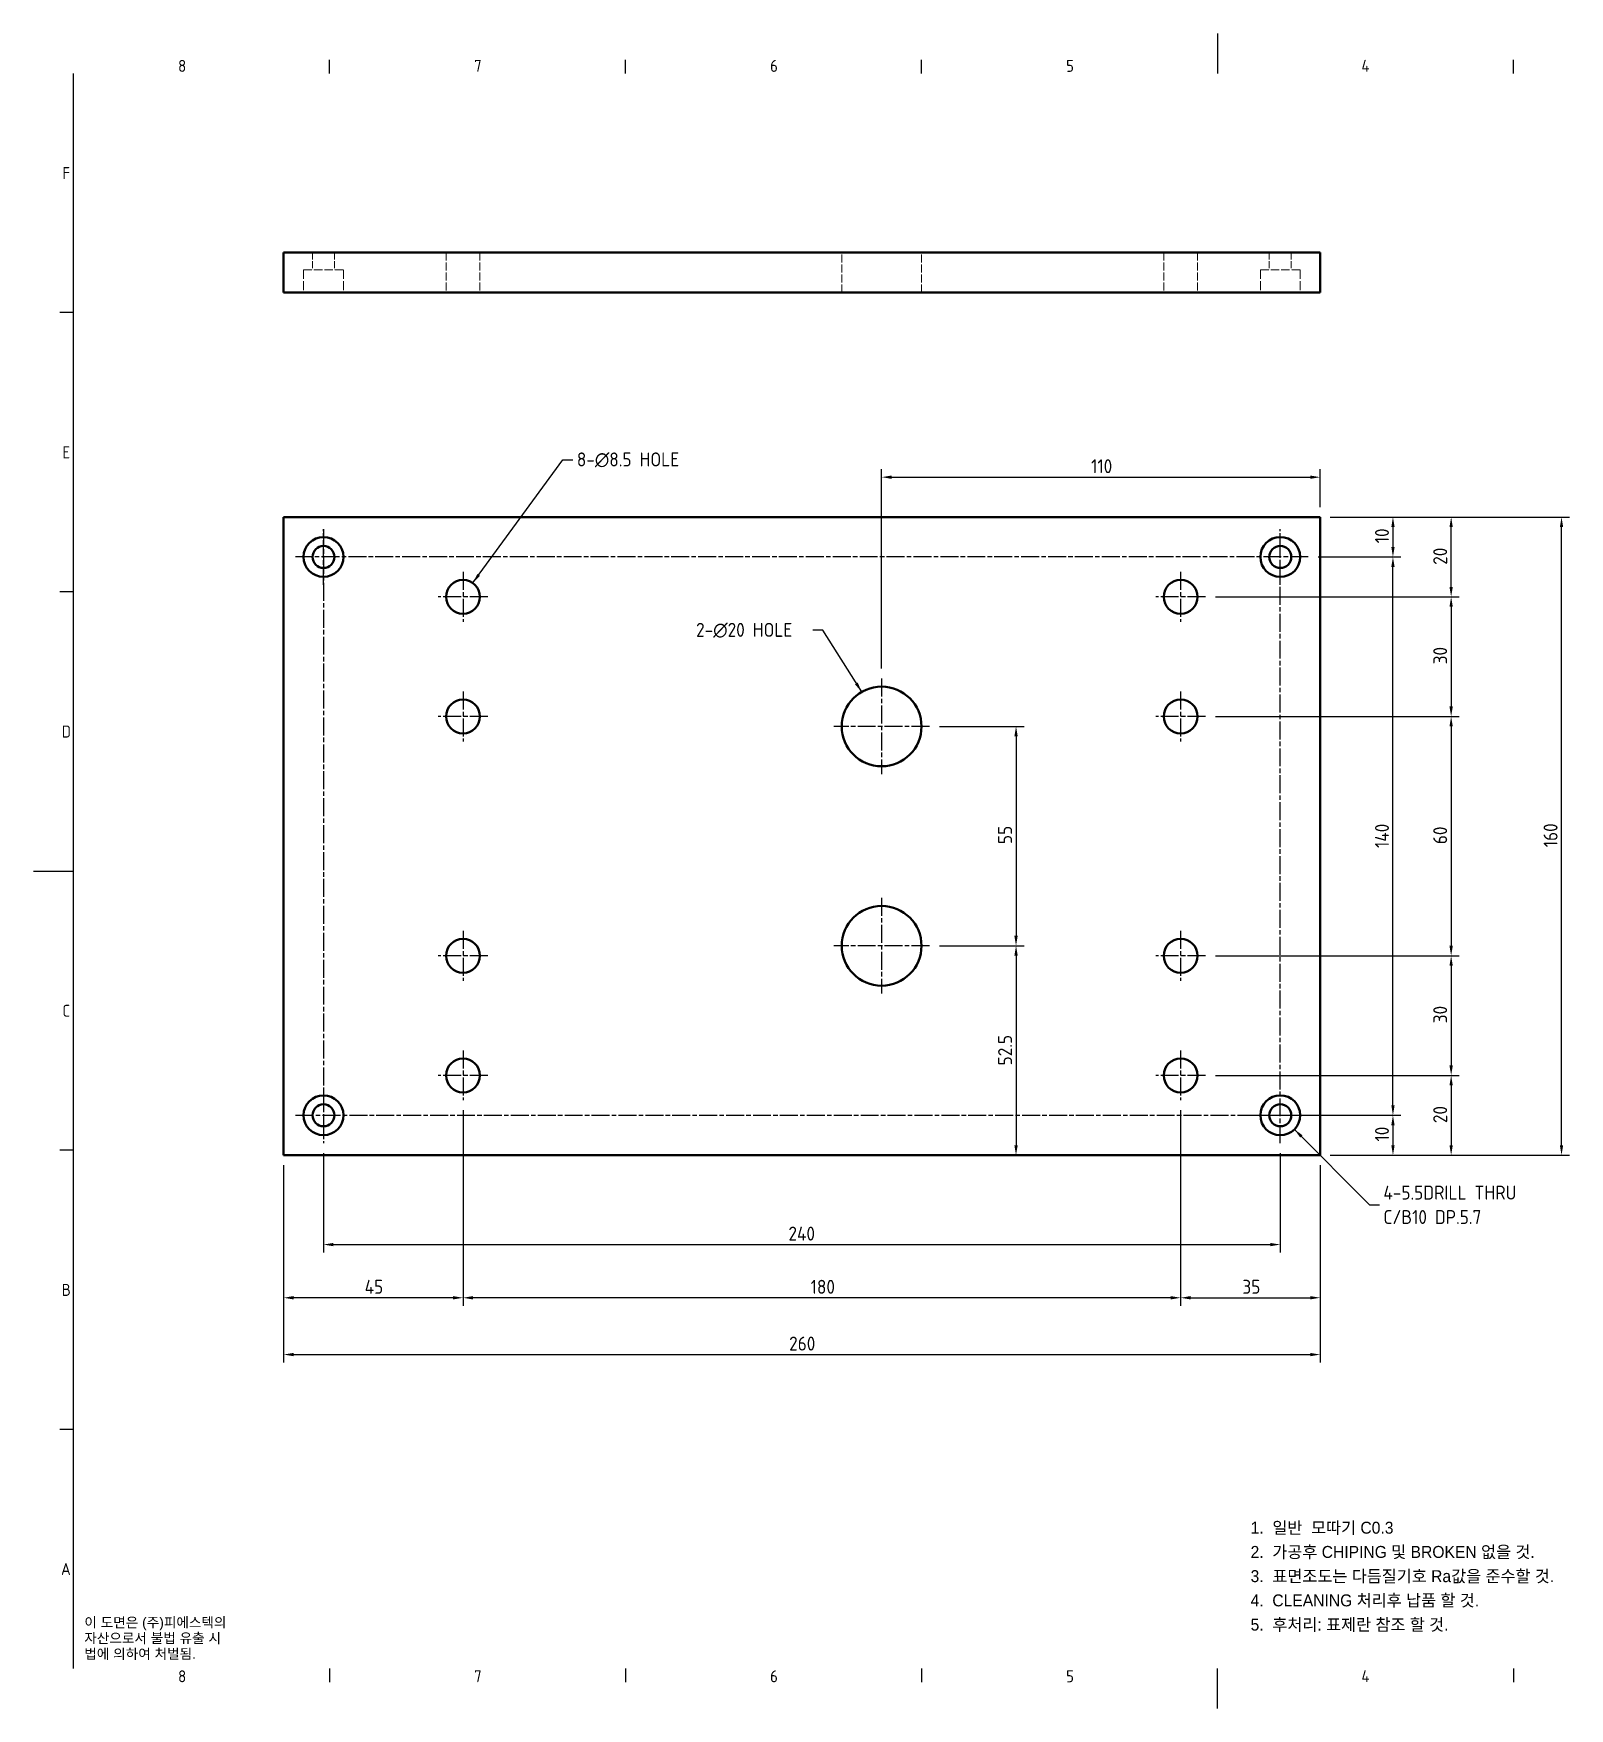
# Model space of a CAD drawing. Header units: millimetres. Extents: x 0 to 594, y 0 to 420.
# Drawn here: x 0 to 385.3, y 0 to 420 of the extents above; entities that cross this region are included whole.
import ezdxf

# ---------------------------------------------------------------- set-up
doc = ezdxf.new("R2010")
doc.units = ezdxf.units.MM
doc.linetypes.add('CHAIN', pattern=[0.3543, 0.2362, -0.0295, 0.0591, -0.0295])
doc.linetypes.add('DASHED', pattern=[0.2067, 0.1654, -0.0413])
doc.layers.get('0').update_dxf_attribs({"color": 3, "lineweight": 25})
for name, color, linetype, lineweight in [('가려진 것(ISO)', 2, 'DASHED', 18), ('가시적인 것(ISO)', 3, 'Continuous', 40), ('경계(ISO)', 7, 'Continuous', 25), ('기호(ISO)', 5, 'Continuous', 25), ('중심 표식(ISO)', 1, 'Continuous', 25), ('중심선(ISO)', 1, 'Continuous', 25), ('치수(ISO)', 2, 'Continuous', 25)]:
    doc.layers.add(name, color=color, linetype=linetype, lineweight=lineweight)
doc.styles.add('ISO Proportional', font='arial.ttf')
doc.styles.add('문자 텍스트_PSTEK_POSCO', font='isocp.shx')
doc.styles.add('치수 텍스트_PSTEK_POSCO', font='isocp.shx')
doc.dimstyles.new('치수_PSTEK_POSCO', dxfattribs={"dimtxt": 3.5, "dimasz": 2.5, "dimexe": 2, "dimexo": 2.5, "dimgap": 1, "dimtad": 1, "dimrnd": 1e-08, "dimdsep": 46, "dimtxsty": '치수 텍스트_PSTEK_POSCO', "dimcen": 0.09, "dimdle": 10, "dimclrd": 7, "dimclre": 7, "dimclrt": 2, "dimadec": 1, "dimazin": 2, "dimtfac": 1, "dimtmove": 0, "dimatfit": 3, "dimfxl": 0, "dimtolj": 1, "dimlwd": -1, "dimlwe": -1, "dimarcsym": 0})
doc.dimstyles.new('치수_PSTEK_POSCO$7', dxfattribs={"dimtxt": 3.5, "dimasz": 2.5, "dimexe": 2, "dimexo": 2.5, "dimgap": 1, "dimtad": 1, "dimrnd": 1e-08, "dimdsep": 46, "dimtxsty": '치수 텍스트_PSTEK_POSCO', "dimcen": 0.09, "dimdle": 10, "dimclrd": 7, "dimclre": 7, "dimclrt": 2, "dimadec": 1, "dimazin": 2, "dimtfac": 1, "dimtmove": 0, "dimatfit": 3, "dimfxl": 0, "dimtolj": 1, "dimlwd": -1, "dimlwe": -1, "dimarcsym": 0})

# ---------------------------------------------------------------- blocks, each defined once
blk = doc.blocks.new('경계 Default Border')
at = {"layer": '경계(ISO)'}
for p, q in [((74.25, 410), (74.25, 413.4)), ((148.5, 410), (148.5, 413.4)), ((222.75, 410), (222.75, 413.4)), ((371.25, 410), (371.25, 413.4)), ((10, 350), (6.6, 350)), ((10, 280), (6.6, 280)), ((10, 140), (6.6, 140)), ((10, 70), (6.6, 70)), ((74.25, 10), (74.25, 6.6)), ((148.5, 10), (148.5, 6.6)), ((222.75, 10), (222.75, 6.6)), ((371.25, 10), (371.25, 6.6))]:
    blk.add_line(p, q, dxfattribs=at)
at = {"layer": '경계(ISO)', "flags": 128}
for points in [[(297, 420), (297, 410)], [(10, 10), (10, 410)], [(0, 210), (10, 210)], [(297, 0), (297, 10)]]:
    blk.add_lwpolyline(points, dxfattribs=at)
at = {"layer": '경계(ISO)', "color": 2, "char_height": 3, "attachment_point": 7, "style": '문자 텍스트_PSTEK_POSCO'}
for s, insert in [('8', (36.27, 410.37)), ('7', (110.52, 410.39)), ('6', (184.77, 410.37)), ('5', (259.02, 410.37)), ('4', (333.1, 410.4)), ('F', (7.24, 383.5)), ('E', (7.24, 313.47)), ('D', (7.08, 243.47)), ('C', (7.24, 173.47)), ('B', (7.08, 103.47)), ('A', (6.91, 33.49)), ('8', (36.27, 6.57)), ('7', (110.52, 6.59)), ('6', (184.77, 6.57)), ('5', (259.02, 6.57)), ('4', (333.1, 6.6))]:
    blk.add_mtext(s, dxfattribs=dict(at, insert=insert))
blk = doc.blocks.new('*D23')
at = {"layer": 'Defpoints', "color": 0}
for p in [(62.74, 138.75), (322.74, 138.75), (322.74, 88.75)]:
    blk.add_point(p, dxfattribs=at)
at = {"layer": '치수(ISO)', "color": 7}
for p, q in [((62.74, 136.25), (62.74, 86.75)), ((322.74, 136.25), (322.74, 86.75)), ((65.24, 88.75), (320.24, 88.75))]:
    blk.add_line(p, q, dxfattribs=at)
for points in [[(65.24, 89.16), (65.24, 88.33), (62.74, 88.75)], [(320.24, 89.16), (320.24, 88.33), (322.74, 88.75)]]:
    blk.add_solid(points, dxfattribs=at)
at = {"layer": '치수(ISO)', "color": 2, "insert": (189.54, 91.5), "char_height": 3.5, "attachment_point": 4, "style": '치수 텍스트_PSTEK_POSCO'}
blk.add_mtext('\\A1;260', dxfattribs=at)
blk = doc.blocks.new('*D24')
at = {"layer": 'Defpoints', "color": 0}
for p in [(72.74, 141.75), (312.74, 141.75), (312.74, 116.33)]:
    blk.add_point(p, dxfattribs=at)
at = {"layer": '치수(ISO)', "color": 7}
for p, q in [((72.74, 139.25), (72.74, 114.33)), ((312.74, 139.25), (312.74, 114.33)), ((75.24, 116.33), (310.24, 116.33))]:
    blk.add_line(p, q, dxfattribs=at)
for points in [[(75.24, 116.74), (75.24, 115.91), (72.74, 116.33)], [(310.24, 116.74), (310.24, 115.91), (312.74, 116.33)]]:
    blk.add_solid(points, dxfattribs=at)
at = {"layer": '치수(ISO)', "color": 2, "insert": (189.37, 119.08), "char_height": 3.5, "attachment_point": 4, "style": '치수 텍스트_PSTEK_POSCO'}
blk.add_mtext('\\A1;240', dxfattribs=at)
blk = doc.blocks.new('*D25')
at = {"layer": 'Defpoints', "color": 0}
for p in [(107.74, 152.5), (287.74, 152.5), (107.74, 102.99)]:
    blk.add_point(p, dxfattribs=at)
at = {"layer": '치수(ISO)', "color": 7}
for p, q in [((107.74, 150), (107.74, 100.99)), ((287.74, 150), (287.74, 100.99)), ((285.24, 102.99), (110.24, 102.99))]:
    blk.add_line(p, q, dxfattribs=at)
for points in [[(110.24, 103.41), (110.24, 102.57), (107.74, 102.99)], [(285.24, 103.41), (285.24, 102.57), (287.74, 102.99)]]:
    blk.add_solid(points, dxfattribs=at)
at = {"layer": '치수(ISO)', "color": 2, "insert": (194.94, 105.74), "char_height": 3.5, "attachment_point": 4, "style": '치수 텍스트_PSTEK_POSCO'}
blk.add_mtext('\\A1;180', dxfattribs=at)
blk = doc.blocks.new('*D26')
at = {"layer": 'Defpoints', "color": 0}
for p in [(107.74, 152.5), (62.74, 138.75), (62.74, 102.99)]:
    blk.add_point(p, dxfattribs=at)
at = {"layer": '치수(ISO)', "color": 7}
for p, q in [((107.74, 150), (107.74, 100.99)), ((62.74, 136.25), (62.74, 100.99)), ((105.24, 102.99), (65.24, 102.99))]:
    blk.add_line(p, q, dxfattribs=at)
for points in [[(65.24, 103.41), (65.24, 102.57), (62.74, 102.99)], [(105.24, 103.41), (105.24, 102.57), (107.74, 102.99)]]:
    blk.add_solid(points, dxfattribs=at)
at = {"layer": '치수(ISO)', "color": 2, "insert": (83.07, 105.74), "char_height": 3.5, "attachment_point": 4, "style": '치수 텍스트_PSTEK_POSCO'}
blk.add_mtext('\\A1;45', dxfattribs=at)
blk = doc.blocks.new('*D27')
at = {"layer": 'Defpoints', "color": 0}
for p in [(287.74, 152.5), (322.74, 138.75), (322.74, 102.99)]:
    blk.add_point(p, dxfattribs=at)
at = {"layer": '치수(ISO)', "color": 7}
for p, q in [((287.74, 150), (287.74, 100.99)), ((322.74, 136.25), (322.74, 100.99)), ((290.24, 102.99), (320.24, 102.99))]:
    blk.add_line(p, q, dxfattribs=at)
for points in [[(290.24, 103.41), (290.24, 102.57), (287.74, 102.99)], [(320.24, 103.41), (320.24, 102.57), (322.74, 102.99)]]:
    blk.add_solid(points, dxfattribs=at)
at = {"layer": '치수(ISO)', "color": 2, "insert": (303.24, 105.74), "char_height": 3.5, "attachment_point": 4, "style": '치수 텍스트_PSTEK_POSCO'}
blk.add_mtext('\\A1;35', dxfattribs=at)
blk = doc.blocks.new('*D28')
at = {"layer": 'Defpoints', "color": 0}
for p in [(322.74, 298.75), (383.29, 298.75), (322.74, 138.75)]:
    blk.add_point(p, dxfattribs=at)
at = {"layer": '치수(ISO)', "color": 7}
for p, q in [((325.24, 298.75), (385.29, 298.75)), ((383.29, 141.25), (383.29, 296.25)), ((325.24, 138.75), (385.29, 138.75))]:
    blk.add_line(p, q, dxfattribs=at)
for points in [[(382.87, 296.25), (383.7, 296.25), (383.29, 298.75)], [(382.87, 141.25), (383.7, 141.25), (383.29, 138.75)]]:
    blk.add_solid(points, dxfattribs=at)
at = {"layer": '치수(ISO)', "color": 2, "insert": (380.54, 215.95), "char_height": 3.5, "attachment_point": 4, "rotation": 90, "style": '치수 텍스트_PSTEK_POSCO'}
blk.add_mtext('\\A1;160', dxfattribs=at)
blk = doc.blocks.new('*D29')
at = {"layer": 'Defpoints', "color": 0}
for p in [(319.74, 288.75), (341, 288.75), (312.74, 148.75)]:
    blk.add_point(p, dxfattribs=at)
at = {"layer": '치수(ISO)', "color": 7}
for p, q in [((322.24, 288.75), (343, 288.75)), ((341, 151.25), (341, 286.25)), ((315.24, 148.75), (343, 148.75))]:
    blk.add_line(p, q, dxfattribs=at)
for points in [[(340.59, 286.25), (341.42, 286.25), (341, 288.75)], [(340.59, 151.25), (341.42, 151.25), (341, 148.75)]]:
    blk.add_solid(points, dxfattribs=at)
at = {"layer": '치수(ISO)', "color": 2, "insert": (338.25, 215.77), "char_height": 3.5, "attachment_point": 4, "rotation": 90, "style": '치수 텍스트_PSTEK_POSCO'}
blk.add_mtext('\\A1;140', dxfattribs=at)
blk = doc.blocks.new('*D30')
at = {"layer": 'Defpoints', "color": 0}
for p in [(293.99, 278.75), (293.99, 248.75), (355.6, 248.75)]:
    blk.add_point(p, dxfattribs=at)
at = {"layer": '치수(ISO)', "color": 7}
for p, q in [((296.49, 278.75), (357.6, 278.75)), ((355.6, 276.25), (355.6, 251.25)), ((296.49, 248.75), (357.6, 248.75))]:
    blk.add_line(p, q, dxfattribs=at)
for points in [[(355.18, 276.25), (356.01, 276.25), (355.6, 278.75)], [(355.18, 251.25), (356.01, 251.25), (355.6, 248.75)]]:
    blk.add_solid(points, dxfattribs=at)
at = {"layer": '치수(ISO)', "color": 2, "insert": (352.85, 261.82), "char_height": 3.5, "attachment_point": 4, "rotation": 90, "style": '치수 텍스트_PSTEK_POSCO'}
blk.add_mtext('\\A1;30', dxfattribs=at)
blk = doc.blocks.new('*D31')
at = {"layer": 'Defpoints', "color": 0}
for p in [(293.99, 248.75), (293.99, 188.75), (355.6, 188.75)]:
    blk.add_point(p, dxfattribs=at)
at = {"layer": '치수(ISO)', "color": 7}
for p, q in [((296.49, 248.75), (357.6, 248.75)), ((355.6, 246.25), (355.6, 191.25)), ((296.49, 188.75), (357.6, 188.75))]:
    blk.add_line(p, q, dxfattribs=at)
for points in [[(355.18, 246.25), (356.01, 246.25), (355.6, 248.75)], [(355.18, 191.25), (356.01, 191.25), (355.6, 188.75)]]:
    blk.add_solid(points, dxfattribs=at)
at = {"layer": '치수(ISO)', "color": 2, "insert": (352.85, 216.72), "char_height": 3.5, "attachment_point": 4, "rotation": 90, "style": '치수 텍스트_PSTEK_POSCO'}
blk.add_mtext('\\A1;60', dxfattribs=at)
blk = doc.blocks.new('*D32')
at = {"layer": 'Defpoints', "color": 0}
for p in [(293.99, 188.75), (293.99, 158.75), (355.6, 158.75)]:
    blk.add_point(p, dxfattribs=at)
at = {"layer": '치수(ISO)', "color": 7}
for p, q in [((296.49, 188.75), (357.6, 188.75)), ((355.6, 186.25), (355.6, 161.25)), ((296.49, 158.75), (357.6, 158.75))]:
    blk.add_line(p, q, dxfattribs=at)
for points in [[(355.18, 186.25), (356.01, 186.25), (355.6, 188.75)], [(355.18, 161.25), (356.01, 161.25), (355.6, 158.75)]]:
    blk.add_solid(points, dxfattribs=at)
at = {"layer": '치수(ISO)', "color": 2, "insert": (352.85, 171.82), "char_height": 3.5, "attachment_point": 4, "rotation": 90, "style": '치수 텍스트_PSTEK_POSCO'}
blk.add_mtext('\\A1;30', dxfattribs=at)
blk = doc.blocks.new('*D33')
at = {"layer": 'Defpoints', "color": 0}
for p in [(312.74, 148.75), (322.74, 138.75), (341, 138.75)]:
    blk.add_point(p, dxfattribs=at)
at = {"layer": '치수(ISO)', "color": 7}
for p, q in [((315.24, 148.75), (343, 148.75)), ((341, 146.25), (341, 141.25)), ((325.24, 138.75), (343, 138.75))]:
    blk.add_line(p, q, dxfattribs=at)
for points in [[(340.59, 146.25), (341.42, 146.25), (341, 148.75)], [(340.59, 141.25), (341.42, 141.25), (341, 138.75)]]:
    blk.add_solid(points, dxfattribs=at)
at = {"layer": '치수(ISO)', "color": 2, "insert": (338.25, 142.17), "char_height": 3.5, "attachment_point": 4, "rotation": 90, "style": '치수 텍스트_PSTEK_POSCO'}
blk.add_mtext('\\A1;10', dxfattribs=at)
blk = doc.blocks.new('*D34')
at = {"layer": 'Defpoints', "color": 0}
for p in [(293.99, 158.75), (322.74, 138.75), (355.6, 138.75)]:
    blk.add_point(p, dxfattribs=at)
at = {"layer": '치수(ISO)', "color": 7}
for p, q in [((296.49, 158.75), (357.6, 158.75)), ((355.6, 156.25), (355.6, 141.25)), ((325.24, 138.75), (357.6, 138.75))]:
    blk.add_line(p, q, dxfattribs=at)
for points in [[(355.18, 156.25), (356.01, 156.25), (355.6, 158.75)], [(355.18, 141.25), (356.01, 141.25), (355.6, 138.75)]]:
    blk.add_solid(points, dxfattribs=at)
at = {"layer": '치수(ISO)', "color": 2, "insert": (352.85, 146.78), "char_height": 3.5, "attachment_point": 4, "rotation": 90, "style": '치수 텍스트_PSTEK_POSCO'}
blk.add_mtext('\\A1;20', dxfattribs=at)
blk = doc.blocks.new('*D35')
at = {"layer": 'Defpoints', "color": 0}
for p in [(322.74, 298.75), (319.74, 288.75), (341, 288.75)]:
    blk.add_point(p, dxfattribs=at)
at = {"layer": '치수(ISO)', "color": 7}
for p, q in [((325.24, 298.75), (343, 298.75)), ((341, 296.25), (341, 291.25)), ((322.24, 288.75), (343, 288.75))]:
    blk.add_line(p, q, dxfattribs=at)
for points in [[(340.59, 296.25), (341.42, 296.25), (341, 298.75)], [(340.59, 291.25), (341.42, 291.25), (341, 288.75)]]:
    blk.add_solid(points, dxfattribs=at)
at = {"layer": '치수(ISO)', "color": 2, "insert": (338.25, 292.17), "char_height": 3.5, "attachment_point": 4, "rotation": 90, "style": '치수 텍스트_PSTEK_POSCO'}
blk.add_mtext('\\A1;10', dxfattribs=at)
blk = doc.blocks.new('*D36')
at = {"layer": 'Defpoints', "color": 0}
for p in [(322.74, 298.75), (355.6, 298.75), (293.99, 278.75)]:
    blk.add_point(p, dxfattribs=at)
at = {"layer": '치수(ISO)', "color": 7}
for p, q in [((325.24, 298.75), (357.6, 298.75)), ((355.6, 281.25), (355.6, 296.25)), ((296.49, 278.75), (357.6, 278.75))]:
    blk.add_line(p, q, dxfattribs=at)
for points in [[(355.18, 296.25), (356.01, 296.25), (355.6, 298.75)], [(355.18, 281.25), (356.01, 281.25), (355.6, 278.75)]]:
    blk.add_solid(points, dxfattribs=at)
at = {"layer": '치수(ISO)', "color": 2, "insert": (352.85, 286.78), "char_height": 3.5, "attachment_point": 4, "rotation": 90, "style": '치수 텍스트_PSTEK_POSCO'}
blk.add_mtext('\\A1;20', dxfattribs=at)
blk = doc.blocks.new('*D37')
at = {"layer": 'Defpoints', "color": 0}
for p in [(224.74, 191.25), (246.46, 138.75), (246.46, 138.75)]:
    blk.add_point(p, dxfattribs=at)
at = {"layer": '치수(ISO)', "color": 7}
for p, q in [((227.24, 191.25), (248.46, 191.25)), ((246.46, 188.75), (246.46, 141.25))]:
    blk.add_line(p, q, dxfattribs=at)
for points in [[(246.04, 188.75), (246.88, 188.75), (246.46, 191.25)], [(246.04, 141.25), (246.88, 141.25), (246.46, 138.75)]]:
    blk.add_solid(points, dxfattribs=at)
at = {"layer": '치수(ISO)', "color": 2, "insert": (243.71, 161.25), "char_height": 3.5, "attachment_point": 4, "rotation": 90, "style": '치수 텍스트_PSTEK_POSCO'}
blk.add_mtext('\\A1;52.5', dxfattribs=at)
blk = doc.blocks.new('*D38')
at = {"layer": 'Defpoints', "color": 0}
for p in [(224.74, 246.25), (224.74, 191.25), (246.46, 191.25)]:
    blk.add_point(p, dxfattribs=at)
at = {"layer": '치수(ISO)', "color": 7}
for p, q in [((227.24, 246.25), (248.46, 246.25)), ((246.46, 243.75), (246.46, 193.75)), ((227.24, 191.25), (248.46, 191.25))]:
    blk.add_line(p, q, dxfattribs=at)
for points in [[(246.04, 243.75), (246.88, 243.75), (246.46, 246.25)], [(246.04, 193.75), (246.88, 193.75), (246.46, 191.25)]]:
    blk.add_solid(points, dxfattribs=at)
at = {"layer": '치수(ISO)', "color": 2, "insert": (243.71, 216.75), "char_height": 3.5, "attachment_point": 4, "rotation": 90, "style": '치수 텍스트_PSTEK_POSCO'}
blk.add_mtext('\\A1;55', dxfattribs=at)
blk = doc.blocks.new('*D39')
at = {"layer": 'Defpoints', "color": 0}
for p in [(322.74, 308.75), (322.74, 298.75), (212.74, 258.25)]:
    blk.add_point(p, dxfattribs=at)
at = {"layer": '치수(ISO)', "color": 7}
for p, q in [((212.74, 260.75), (212.74, 310.75)), ((215.24, 308.75), (320.24, 308.75)), ((322.74, 301.25), (322.74, 310.75))]:
    blk.add_line(p, q, dxfattribs=at)
for points in [[(215.24, 309.16), (215.24, 308.33), (212.74, 308.75)], [(320.24, 309.16), (320.24, 308.33), (322.74, 308.75)]]:
    blk.add_solid(points, dxfattribs=at)
at = {"layer": '치수(ISO)', "color": 2, "insert": (265.29, 311.5), "char_height": 3.5, "attachment_point": 4, "style": '치수 텍스트_PSTEK_POSCO'}
blk.add_mtext('\\A1;110', dxfattribs=at)
blk = doc.blocks.new('주석-가공')
at = {"layer": '기호(ISO)', "color": 2, "insert": (-40.78, 13.72), "char_height": 3, "width": 95.5251, "attachment_point": 1, "line_spacing_factor": 1.214608, "style": 'ISO Proportional'}
blk.add_mtext('\\f굴림|b0|i0;\\H3.0000;1.  일반  모따기 C0.3\\P2.  가공후 CHIPING 및 BROKEN 없을 것.\\P3.  표면조도는 다듬질기호 Ra값을 준수할 것.\\P4.  CLEANING 처리후 납품 할 것.\\P5.  후처리: 표제란 참조 할 것.', dxfattribs=at)

msp = doc.modelspace()

# ---------------------------------------------------------------- linework, layer by layer
at = {"layer": '가려진 것(ISO)', "ltscale": 10.401548}
for p, q in [((69.991, 365.062), (69.991, 360.762)), ((75.491, 365.062), (75.491, 360.762)), ((309.991, 365.062), (309.991, 360.762)), ((315.491, 365.062), (315.491, 360.762))]:
    msp.add_line(p, q, dxfattribs=at)
at = {"layer": '가려진 것(ISO)', "ltscale": 12.094824}
for p, q in [((103.491, 365.062), (103.491, 355.062)), ((111.991, 365.062), (111.991, 355.062)), ((202.741, 355.062), (202.741, 365.062)), ((222.741, 355.062), (222.741, 365.062)), ((283.491, 365.062), (283.491, 355.062)), ((291.991, 365.062), (291.991, 355.062))]:
    msp.add_line(p, q, dxfattribs=at)
at = {"layer": '가려진 것(ISO)', "ltscale": 12.665669}
for p, q in [((67.741, 360.762), (77.741, 360.762)), ((307.741, 360.762), (317.741, 360.762))]:
    msp.add_line(p, q, dxfattribs=at)
at = {"layer": '가려진 것(ISO)', "ltscale": 13.788098}
for p, q in [((67.741, 360.762), (67.741, 355.062)), ((77.741, 360.762), (77.741, 355.062)), ((307.741, 360.762), (307.741, 355.062)), ((317.741, 360.762), (317.741, 355.062))]:
    msp.add_line(p, q, dxfattribs=at)
at = {"layer": '가시적인 것(ISO)'}
for p, q in [((322.741, 365.062), (62.741, 365.062)), ((62.741, 365.062), (62.741, 355.062)), ((322.741, 365.062), (322.741, 355.062)), ((322.741, 355.062), (62.741, 355.062)), ((322.741, 298.747), (62.741, 298.747)), ((62.741, 298.747), (62.741, 138.747)), ((322.741, 138.747), (322.741, 298.747)), ((62.741, 138.747), (322.741, 138.747))]:
    msp.add_line(p, q, dxfattribs=at)
for centre, radius in [((72.741, 288.747), 5), ((72.741, 288.747), 2.75), ((312.741, 288.747), 5), ((312.741, 288.747), 2.75), ((107.741, 278.747), 4.25), ((287.741, 278.747), 4.25), ((212.741, 246.247), 10), ((107.741, 248.747), 4.25), ((287.741, 248.747), 4.25), ((212.741, 191.247), 10), ((107.741, 188.747), 4.25), ((287.741, 188.747), 4.25), ((107.741, 158.747), 4.25), ((287.741, 158.747), 4.25), ((72.741, 148.747), 5), ((72.741, 148.747), 2.75), ((312.741, 148.747), 5), ((312.741, 148.747), 2.75)]:
    msp.add_circle(centre, radius, dxfattribs=at)
at = {"layer": '중심 표식(ISO)', "linetype": 'CHAIN', "ltscale": 19.051651}
for p, q in [((72.741, 281.747), (72.741, 295.747)), ((312.741, 281.747), (312.741, 295.747)), ((107.741, 284.997), (107.741, 272.497)), ((287.741, 284.997), (287.741, 272.497)), ((113.991, 278.747), (101.491, 278.747)), ((293.991, 278.747), (281.491, 278.747)), ((212.741, 258.247), (212.741, 234.247)), ((107.741, 254.997), (107.741, 242.497)), ((287.741, 254.997), (287.741, 242.497)), ((113.991, 248.747), (101.491, 248.747)), ((293.991, 248.747), (281.491, 248.747)), ((224.741, 246.247), (200.741, 246.247)), ((212.741, 203.247), (212.741, 179.247)), ((107.741, 194.997), (107.741, 182.497)), ((287.741, 194.997), (287.741, 182.497)), ((224.741, 191.247), (200.741, 191.247)), ((113.991, 188.747), (101.491, 188.747)), ((293.991, 188.747), (281.491, 188.747)), ((107.741, 164.997), (107.741, 152.497)), ((287.741, 164.997), (287.741, 152.497)), ((72.741, 155.747), (72.741, 141.747)), ((113.991, 158.747), (101.491, 158.747)), ((293.991, 158.747), (281.491, 158.747)), ((305.741, 148.747), (319.741, 148.747))]:
    msp.add_line(p, q, dxfattribs=at)
at = {"layer": '중심선(ISO)', "linetype": 'CHAIN', "ltscale": 19.051651}
for p, q in [((72.741, 295.747), (72.741, 141.747)), ((312.741, 141.747), (312.741, 295.747)), ((319.741, 288.747), (65.741, 288.747)), ((65.741, 148.747), (319.741, 148.747))]:
    msp.add_line(p, q, dxfattribs=at)

# ---------------------------------------------------------------- block references
for name, p in [('경계 Default Border', (0, 0)), ('주석-가공', (346.071, 33.113))]:
    msp.add_blockref(name, p)

# ---------------------------------------------------------------- texts
at = {"layer": '기호(ISO)', "color": 2, "attachment_point": 4}
for s, insert, char_height, width, line_spacing_factor, style in [('{8-\\fAIGDT|b0|i0;\\H3.5000;n\\fisocp|b0|i0;\\H3.5000;8.5 HOLE}', (136.291, 313.085), 3.5, 29.50284, 0.6125, '치수 텍스트_PSTEK_POSCO'), ('{2-\\fAIGDT|b0|i0;\\H3.5000;n\\fisocp|b0|i0;\\H3.5000;20 HOLE}', (166.199, 270.35), 3.5, 28.32732, 0.6125, '치수 텍스트_PSTEK_POSCO'), ('{4-5.5DRILL THRU \\PC/B10 DP.5.7}', (338.606, 126.295), 3.5, 41.2529, 1.05, '치수 텍스트_PSTEK_POSCO'), ('{\\fArial|b0|i0;\\H2.5000;이 도면은 (주)피에스텍의\\P자산으로서 불법 유출 시 \\P법에 의하여 처벌됨.}', (12.755, 17.515), 2.5, 39.3061, 0.944221, '문자 텍스트_PSTEK_POSCO')]:
    msp.add_mtext(s, dxfattribs=dict(at, insert=insert, char_height=char_height, width=width, line_spacing_factor=line_spacing_factor, style=style))

# ---------------------------------------------------------------- dimensions: what is measured, and where the dimension line sits
at = {"layer": '치수(ISO)', "color": 7}
for base, p1, p2, angle, override, picture, middle in [((322.741, 308.747), (212.741, 258.247), (322.741, 298.747), 180, {"dimdec": 2, "dimtp": 0, "dimtm": 0, "dimtdec": 2, "dimtofl": 0, "dimatfit": 1}, '*D39', (267.741, 308.747)), ((355.597, 298.747), (293.991, 278.747), (322.741, 298.747), 90, {"dimdec": 2, "dimtp": 0, "dimtm": 0, "dimtdec": 2, "dimtofl": 0, "dimatfit": 1}, '*D36', (355.597, 288.747)), ((341.004, 288.747), (322.741, 298.747), (319.741, 288.747), 90, {"dimdec": 2, "dimtp": 0, "dimtm": 0, "dimtdec": 2, "dimtofl": 0, "dimatfit": 1}, '*D35', (341.004, 293.747)), ((383.288, 298.747), (322.741, 138.747), (322.741, 298.747), 90, {"dimdec": 2, "dimtp": 0, "dimtm": 0, "dimtdec": 2, "dimtofl": 0, "dimatfit": 1}, '*D28', (383.288, 218.747)), ((341.004, 288.747), (312.741, 148.747), (319.741, 288.747), 90, {"dimdec": 2, "dimtp": 0, "dimtm": 0, "dimtdec": 2, "dimtofl": 0, "dimatfit": 1}, '*D29', (341.004, 218.747)), ((355.597, 248.747), (293.991, 278.747), (293.991, 248.747), 90, {"dimdec": 2, "dimtp": 0, "dimtm": 0, "dimtdec": 2, "dimtofl": 0, "dimatfit": 1}, '*D30', (355.597, 263.747)), ((355.597, 188.747), (293.991, 248.747), (293.991, 188.747), 90, {"dimdec": 2, "dimtp": 0, "dimtm": 0, "dimtdec": 2, "dimtofl": 0, "dimatfit": 1}, '*D31', (355.597, 218.747)), ((246.459, 191.247), (224.741, 246.247), (224.741, 191.247), 90, {"dimdec": 2, "dimtp": 0, "dimtm": 0, "dimtdec": 2, "dimtofl": 0, "dimatfit": 1}, '*D38', (246.459, 218.747)), ((246.459, 138.747), (224.741, 191.247), (246.459, 138.747), 90, {"dimdec": 2, "dimse2": 1, "dimtp": 0, "dimtm": 0, "dimtdec": 2, "dimtofl": 0, "dimatfit": 1}, '*D37', (246.459, 164.997)), ((355.597, 158.747), (293.991, 188.747), (293.991, 158.747), 90, {"dimdec": 2, "dimtp": 0, "dimtm": 0, "dimtdec": 2, "dimtofl": 0, "dimatfit": 1}, '*D32', (355.597, 173.747)), ((355.597, 138.747), (293.991, 158.747), (322.741, 138.747), 90, {"dimdec": 2, "dimtp": 0, "dimtm": 0, "dimtdec": 2, "dimtofl": 0, "dimatfit": 1}, '*D34', (355.597, 148.747)), ((62.741, 102.99), (107.741, 152.497), (62.741, 138.747), 180, {"dimdec": 2, "dimtp": 0, "dimtm": 0, "dimtdec": 2, "dimtofl": 0, "dimatfit": 1}, '*D26', (85.241, 102.99)), ((107.741, 102.99), (287.741, 152.497), (107.741, 152.497), 180, {"dimdec": 2, "dimtp": 0, "dimtm": 0, "dimtdec": 2, "dimtofl": 0, "dimatfit": 1}, '*D25', (197.741, 102.99)), ((322.741, 102.99), (287.741, 152.497), (322.741, 138.747), 180, {"dimdec": 2, "dimtp": 0, "dimtm": 0, "dimtdec": 2, "dimtofl": 0, "dimatfit": 1}, '*D27', (305.241, 102.99)), ((341.004, 138.747), (312.741, 148.747), (322.741, 138.747), 90, {"dimdec": 2, "dimtp": 0, "dimtm": 0, "dimtdec": 2, "dimtofl": 0, "dimatfit": 1}, '*D33', (341.004, 143.747)), ((322.741, 88.747), (62.741, 138.747), (322.741, 138.747), 180, {"dimdec": 2, "dimtp": 0, "dimtm": 0, "dimtdec": 2, "dimtofl": 0, "dimatfit": 1}, '*D23', (192.741, 88.747)), ((312.741, 116.328), (72.741, 141.747), (312.741, 141.747), 180, {"dimdec": 2, "dimtp": 0, "dimtm": 0, "dimtdec": 2, "dimtofl": 0, "dimatfit": 1}, '*D24', (192.741, 116.328))]:
    dim = msp.add_linear_dim(base=base, p1=p1, p2=p2, angle=angle, dimstyle='치수_PSTEK_POSCO', override=override, dxfattribs=at)
    dim.commit()
    dim.dimension.update_dxf_attribs({"geometry": picture, "text_midpoint": middle, "dimtype": 160})

# ---------------------------------------------------------------- leaders
at = {"layer": '기호(ISO)', "color": 7, "annotation_type": 0, "has_hookline": 1}
for points, hookline_direction, text_width in [([(110.188, 282.222), (132.791, 313.085), (135.291, 313.085)], 0, 27.658), ([(207.741, 254.908), (198.027, 270.35), (195.527, 270.35)], 1, 26.581), ([(316.276, 145.212), (335.106, 126.295), (337.606, 126.295)], 0, 34.3)]:
    msp.add_leader(points, dimstyle='치수_PSTEK_POSCO$7', override={"dimtad": 0}, dxfattribs=dict(at, hookline_direction=hookline_direction, text_width=text_width))

doc.saveas('drawing.dxf')
